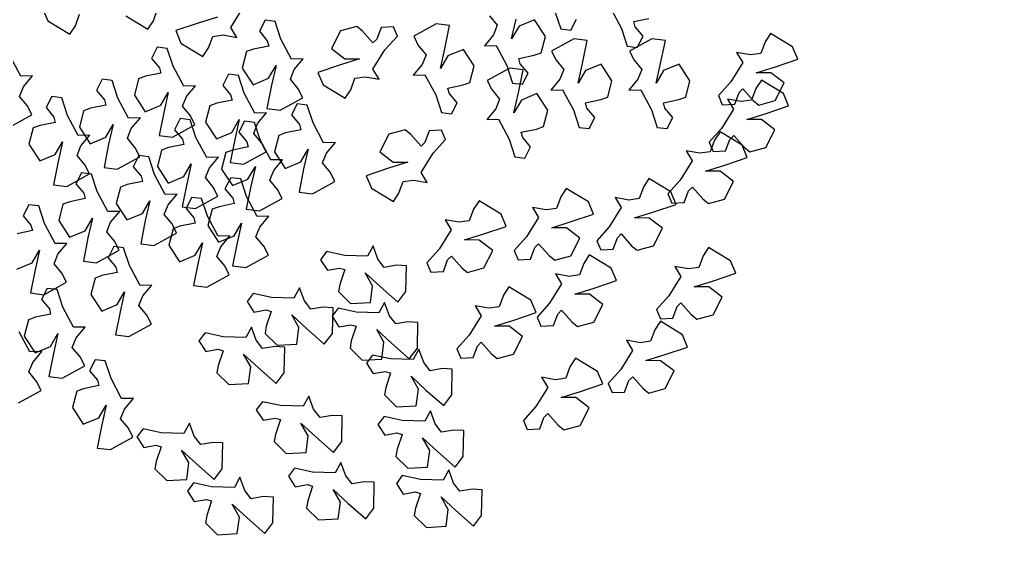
# Model space of a CAD drawing. Header units: inches. Extents: x 99023 to 109265, y 17199 to 18675.
# Drawn here: x 103462.65 to 103470.84, y 18109.16 to 18113.62 of the extents above; entities that cross this region are included whole.
import ezdxf

# ---------------------------------------------------------------- set-up
doc = ezdxf.new("R2010")
doc.units = ezdxf.units.IN
doc.layers.get('0').update_dxf_attribs({"color": 255})
doc.layers.add('HAT', color=8, linetype='Continuous')

# ---------------------------------------------------------------- blocks, each defined once
blk = doc.blocks.new('RTHTRHTRJ')
at = {"layer": 'HAT', "linetype": 'ByBlock'}
h = blk.add_hatch(dxfattribs=at)
h.set_pattern_fill('ANSI37', color=256, scale=15)
h.set_pattern_definition([(45, (-247990.6225, -54534.0869), (-1.325825215, 1.325825215), []), (135, (-247990.6225, -54534.0869), (-1.325825215, -1.325825215), [])])
h.paths.add_polyline_path([(103395.3441, 17979.4388), (103410.3441, 17979.4388), (103410.3441, 17988.4388), (103395.3441, 17988.4388)])
edge = h.paths.add_edge_path()
edge.add_arc((103590.3441, 18066.4388), 6, 0, 360)
edge = h.paths.add_edge_path()
edge.add_arc((103434.3441, 18066.4388), 6, 0, 360)
edge = h.paths.add_edge_path()
edge.add_arc((103590.3441, 18175.9388), 6, 0, 360)
edge = h.paths.add_edge_path()
edge.add_arc((103434.3441, 18175.9388), 6, 0, 360)
edge = h.paths.add_edge_path()
edge.add_arc((103962.3441, 17926.6054), 6, 0, 360)
edge = h.paths.add_edge_path()
edge.add_arc((103962.3441, 17769.4388), 6, 0, 360)
edge = h.paths.add_edge_path()
edge.add_arc((103737.559, 17769.4388), 6, 0, 360)
edge = h.paths.add_edge_path()
edge.add_arc((103879.8441, 17851.9388), 6, 0, 360)
edge = h.paths.add_edge_path()
edge.add_arc((103756.8826, 17851.9388), 6, 0, 360)
edge = h.paths.add_edge_path()
edge.add_arc((103657.8441, 17851.9388), 6, 0, 360)
h.paths.add_polyline_path([(103884.3441, 17979.4388), (103866.3441, 17979.4388), (103866.3441, 17988.4388), (103884.3441, 17988.4388)])
h.paths.add_polyline_path([(103743.3826, 17979.4388), (103761.3826, 17979.4388), (103761.3826, 17988.4388), (103743.3826, 17988.4388)])
h.paths.add_polyline_path([(103578.3441, 17979.4388), (103593.3441, 17979.4388), (103593.3441, 17988.4388), (103578.3441, 17988.4388)])
h.paths.add_polyline_path([(103395.3441, 17847.4388), (103410.3441, 17847.4388), (103410.3441, 17856.4388), (103395.3441, 17856.4388)])
h.paths.add_polyline_path([(103578.3441, 17862.4388), (103578.3441, 17847.4388), (103587.3441, 17847.4388), (103587.3441, 17862.4388)])
h.paths.add_polyline_path([(103875.3441, 18261.4388), (103875.3441, 18243.4388), (103884.3441, 18243.4388), (103884.3441, 18261.4388)])
h.paths.add_polyline_path([(103752.3826, 18261.4388), (103752.3826, 18243.4388), (103761.3826, 18243.4388), (103761.3826, 18261.4388)])
h.paths.add_polyline_path([(103578.3441, 18258.4388), (103578.3441, 18243.4388), (103587.3441, 18243.4388), (103587.3441, 18258.4388)])
h.paths.add_polyline_path([(103494.3441, 18258.4388), (103494.3441, 18243.4388), (103503.3441, 18243.4388), (103503.3441, 18258.4388)])
h.paths.add_polyline_path([(103311.3441, 18258.4388), (103311.3441, 18243.4388), (103320.3441, 18243.4388), (103320.3441, 18258.4388)])
h.paths.add_polyline_path([(103197.3441, 18171.4388), (103215.3441, 18171.4388), (103215.3441, 18180.4388), (103197.3441, 18180.4388)])
h.paths.add_polyline_path([(103206.3441, 18006.4388), (103206.3441, 17991.4388), (103215.3441, 17991.4388), (103215.3441, 18006.4388)])
h.paths.add_polyline_path([(103206.3441, 17862.4388), (103206.3441, 17847.4388), (103215.3441, 17847.4388), (103215.3441, 17862.4388)])
h.paths.add_polyline_path([(103020.3441, 17862.4388), (103020.3441, 17847.4388), (103029.3441, 17847.4388), (103029.3441, 17862.4388)])
h.paths.add_polyline_path([(103020.3441, 18006.4388), (103020.3441, 17991.4388), (103029.3441, 17991.4388), (103029.3441, 18006.4388)])
h.paths.add_polyline_path([(103020.3441, 18189.4388), (103020.3441, 18171.4388), (103029.3441, 18171.4388), (103029.3441, 18189.4388)])
h.paths.add_polyline_path([(103020.3441, 18414.4388), (103020.3441, 18399.4388), (103029.3441, 18399.4388), (103029.3441, 18414.4388)])
h.paths.add_polyline_path([(103311.3441, 18405.4388), (103326.3441, 18405.4388), (103326.3441, 18414.4388), (103311.3441, 18414.4388)])
h.paths.add_polyline_path([(103200.3441, 18405.4388), (103215.3441, 18405.4388), (103215.3441, 18414.4388), (103200.3441, 18414.4388)])
h.paths.add_polyline_path([(103488.3441, 18405.4388), (103503.3441, 18405.4388), (103503.3441, 18414.4388), (103488.3441, 18414.4388)])
h.paths.add_polyline_path([(103578.3441, 18405.4388), (103593.3441, 18405.4388), (103593.3441, 18414.4388), (103578.3441, 18414.4388)])
h.paths.add_polyline_path([(103869.3441, 18405.4388), (103884.3441, 18405.4388), (103884.3441, 18414.4388), (103869.3441, 18414.4388)])
h.paths.add_polyline_path([(103746.3826, 18405.4388), (103761.3826, 18405.4388), (103761.3826, 18414.4388), (103746.3826, 18414.4388)])
blk = doc.blocks.new('z_75')
at = {"color": 16, "linetype": 'Continuous'}
for p, q in [((-306.7, 64.4), (-301.1, 51.2)), ((-188.1, 51.2), (-183.6, 63.5)), ((-105.3, 44.2), (-92.5, 64.8)), ((301.5, 64.3), (313, 42.9)), ((-271.6, 45.9), (-267.1, 58.3)), ((-217.6, 56.4), (-194, 42.1)), ((-119.6, 55.2), (-140.3, 48.7)), ((171.5, 56.5), (179.9, 46.4)), ((195.3, 31.8), (200.1, 52.9)), ((219.9, 52.2), (203.2, 45.3)), ((231.4, 34.5), (219.9, 52.2)), ((241.7, 61.3), (247.9, 42.5)), ((258.5, 41.2), (264.6, 53.1)), ((326, 50.4), (342.3, 53.7)), ((-301.1, 51.2), (-277.5, 36.9)), ((-277.5, 36.9), (-271.6, 45.9)), ((-194, 42.1), (-188.1, 51.2)), ((-140.3, 48.7), (-164.2, 40.7)), ((-98.8, 33.5), (-105.3, 44.2)), ((-68.5, 51.9), (-74.6, 40)), ((-57.9, 50.5), (-68.5, 51.9)), ((-51.7, 31.7), (-57.9, 50.5)), ((29.7, 45.1), (12.2, 40.4)), ((35.7, 40.2), (29.7, 45.1)), ((55.5, 44.1), (50.9, 31.7)), ((68.8, 44.8), (55.5, 44.1)), ((73, 34.9), (68.8, 44.8)), ((114.6, 47.8), (90.5, 34.6)), ((128.9, 46.1), (114.6, 47.8)), ((123.9, 21.3), (128.9, 46.1)), ((179.9, 46.4), (175.8, 36.1)), ((203.2, 45.3), (195.3, 31.8)), ((247.9, 42.5), (258.5, 41.2)), ((313, 42.9), (319.1, 24.1)), ((327.4, 44.7), (326, 50.4)), ((335.9, 34.6), (327.4, 44.7)), ((-164.2, 40.7), (-158.6, 27.4)), ((-129.2, 22.2), (-124.6, 34.5)), ((-124.6, 34.5), (-113.6, 36.1)), ((-113.6, 36.1), (-98.8, 33.5)), ((-74.6, 40), (-66.2, 29.9)), ((-40.3, 10.3), (-51.7, 31.7)), ((12.2, 40.4), (2.6, 21.5)), ((46.8, 27.7), (35.7, 40.2)), ((50.9, 31.7), (46.8, 27.7)), ((59.7, 20.1), (73, 34.9)), ((90.5, 34.6), (95.4, 24.9)), ((175.8, 36.1), (166.1, 24.6)), ((226.8, 17), (231.4, 34.5)), ((262, 32), (237.9, 18.7)), ((276.3, 30.2), (262, 32)), ((345.5, 32), (321.4, 18.7)), ((329.8, 22.7), (335.9, 34.6)), ((359.8, 30.2), (345.5, 32)), ((472.4, 37.7), (466.5, 28.7)), ((496, 23.5), (472.4, 37.7)), ((-184, 22.9), (-190, 11)), ((-173.3, 21.6), (-184, 22.9)), ((-167.1, 2.8), (-173.3, 21.6)), ((-158.6, 27.4), (-135.1, 13.1)), ((-135.1, 13.1), (-129.2, 22.2)), ((-64.7, 24.2), (-81.1, 20.9)), ((-66.2, 29.9), (-64.7, 24.2)), ((2.6, 21.5), (16.9, 10.6)), ((95.4, 24.9), (103.8, 14.8)), ((119.2, 0.2), (123.9, 21.3)), ((166.1, 24.6), (178.7, 24.8)), ((178.7, 24.8), (190.1, 3.5)), ((271.3, 5.5), (276.3, 30.2)), ((319.1, 24.1), (329.8, 22.7)), ((354.8, 5.5), (359.8, 30.2)), ((466.5, 28.7), (461.9, 16.3)), ((501.5, 10.2), (496, 23.5)), ((-330.1, -8.1), (-341.6, 13.3)), ((-190, 11), (-181.6, 0.9)), ((-88.4, 18.2), (-93, 0.7)), ((-81.1, 20.9), (-88.4, 18.2)), ((-27.7, 10.6), (-40.3, 10.3)), ((-37.3, -0.9), (-27.7, 10.6)), ((32.6, 10.5), (12, 4)), ((16.9, 10.6), (32.6, 10.5)), ((46.9, -0.5), (59.7, 20.1)), ((103.8, 14.8), (99.6, 4.5)), ((127.1, 13.7), (119.2, 0.2)), ((143.7, 20.6), (127.1, 13.7)), ((155.3, 2.9), (143.7, 20.6)), ((203.1, 10.9), (219.5, 14.3)), ((204.6, 5.3), (203.1, 10.9)), ((219.5, 14.3), (226.8, 17)), ((237.9, 18.7), (242.8, 9.1)), ((321.4, 18.7), (326.3, 9.1)), ((450.9, 14.8), (436.1, 17.4)), ((436.1, 17.4), (442.6, 6.6)), ((461.9, 16.3), (450.9, 14.8)), ((-181.6, 0.9), (-180.2, -4.7)), ((-155.7, -18.6), (-167.1, 2.8)), ((-93, 0.7), (-81.4, -17.1)), ((-64.8, -10.1), (-56.9, 3.4)), ((-56.9, 3.4), (-61.7, -17.7)), ((12, 4), (-12, -4)), ((99.6, 4.5), (90, -7)), ((150.7, -14.6), (155.3, 2.9)), ((193.3, 0.5), (169.1, -12.8)), ((190.1, 3.5), (196.3, -15.4)), ((207.5, -1.3), (193.3, 0.5)), ((213, -4.8), (204.6, 5.3)), ((242.8, 9.1), (251.2, -1)), ((266.6, -15.6), (271.3, 5.5)), ((291.1, 4.8), (274.5, -2.1)), ((302.7, -12.9), (291.1, 4.8)), ((326.3, 9.1), (334.7, -1)), ((350, -15.6), (354.8, 5.5)), ((374.6, 4.8), (358, -2.1)), ((386.1, -12.9), (374.6, 4.8)), ((442.6, 6.6), (429.8, -13.9)), ((456.9, -4.3), (477.6, 2.1)), ((477.6, 2.1), (501.5, 10.2)), ((-317.6, -7.8), (-330.1, -8.1)), ((-327.2, -19.3), (-317.6, -7.8)), ((-196.5, -8), (-203.9, -10.8)), ((-180.2, -4.7), (-196.5, -8)), ((-107.8, -6), (-113.9, -17.9)), ((-97.2, -7.4), (-107.8, -6)), ((-91, -26.2), (-97.2, -7.4)), ((-81.4, -17.1), (-64.8, -10.1)), ((-41.5, -11.2), (-37.3, -0.9)), ((-12, -4), (-6.4, -17.3)), ((23.1, -22.5), (27.6, -10.2)), ((27.6, -10.2), (38.7, -8.6)), ((38.7, -8.6), (53.4, -11.2)), ((53.4, -11.2), (46.9, -0.5)), ((90, -7), (102.5, -6.7)), ((102.5, -6.7), (114, -28.1)), ((202.6, -26), (207.5, -1.3)), ((207, -16.7), (213, -4.8)), ((251.2, -1), (247, -11.3)), ((274.5, -2.1), (266.6, -15.6)), ((334.7, -1), (330.5, -11.3)), ((358, -2.1), (350, -15.6)), ((472.6, -4.4), (456.9, -4.3)), ((486.9, -15.3), (472.6, -4.4)), ((-331.4, -29.7), (-327.2, -19.3)), ((-242.9, -11.3), (-249, -23.2)), ((-232.3, -12.6), (-242.9, -11.3)), ((-226.1, -31.5), (-232.3, -12.6)), ((-203.9, -10.8), (-208.4, -28.3)), ((-143.2, -18.4), (-155.7, -18.6)), ((-152.8, -29.9), (-143.2, -18.4)), ((-113.9, -17.9), (-105.5, -28.1)), ((-61.7, -17.7), (-66.6, -42.5)), ((-33.1, -21.4), (-41.5, -11.2)), ((-6.4, -17.3), (17.2, -31.5)), ((127, -20.7), (143.3, -17.3)), ((128.4, -26.3), (127, -20.7)), ((143.3, -17.3), (150.7, -14.6)), ((169.1, -12.8), (174, -22.4)), ((196.3, -15.4), (207, -16.7)), ((247, -11.3), (237.4, -22.8)), ((298.1, -30.4), (302.7, -12.9)), ((330.5, -11.3), (320.9, -22.8)), ((381.6, -30.4), (386.1, -12.9)), ((429.8, -13.9), (416.6, -28.7)), ((462.6, -12.3), (456.7, -21.3)), ((486.1, -26.6), (462.6, -12.3)), ((477.3, -34.2), (486.9, -15.3)), ((-322.9, -39.8), (-331.4, -29.7)), ((-296.9, -29.7), (-303, -41.6)), ((-286.3, -31.1), (-296.9, -29.7)), ((-280.1, -49.9), (-286.3, -31.1)), ((-249, -23.2), (-240.6, -33.3)), ((-208.4, -28.3), (-196.9, -46)), ((-180.3, -39.1), (-172.3, -25.5)), ((-172.3, -25.5), (-177.1, -46.7)), ((-157, -40.2), (-152.8, -29.9)), ((-105.5, -28.1), (-104, -33.7)), ((-79.6, -47.6), (-91, -26.2)), ((-52.4, -44.3), (-28.2, -31)), ((-28.2, -31), (-33.1, -21.4)), ((17.2, -31.5), (23.1, -22.5)), ((114, -28.1), (120.1, -47)), ((136.9, -36.4), (128.4, -26.3)), ((174, -22.4), (182.4, -32.5)), ((197.8, -47.2), (202.6, -26)), ((222.3, -26.7), (205.7, -33.6)), ((233.9, -44.4), (222.3, -26.7)), ((237.4, -22.8), (249.9, -22.6)), ((249.9, -22.6), (261.4, -43.9)), ((290.8, -33.1), (298.1, -30.4)), ((320.9, -22.8), (333.4, -22.6)), ((333.4, -22.6), (344.9, -43.9)), ((374.2, -33.1), (381.6, -30.4)), ((416.6, -28.7), (420.8, -38.6)), ((434.1, -37.9), (438.7, -25.6)), ((438.7, -25.6), (442.8, -21.5)), ((442.8, -21.5), (453.9, -34)), ((456.7, -21.3), (452.1, -33.7)), ((491.7, -39.8), (486.1, -26.6)), ((-318.1, -49.4), (-322.9, -39.8)), ((-303, -41.6), (-294.6, -51.7)), ((-239.1, -38.9), (-255.5, -42.3)), ((-240.6, -33.3), (-239.1, -38.9)), ((-214.7, -52.9), (-226.1, -31.5)), ((-196.9, -46), (-180.3, -39.1)), ((-148.5, -50.3), (-157, -40.2)), ((-127.7, -39.8), (-132.3, -57.3)), ((-120.4, -37), (-127.7, -39.8)), ((-104, -33.7), (-120.4, -37)), ((-34.1, -37.6), (-40.2, -49.5)), ((-23.5, -39), (-34.1, -37.6)), ((-17.3, -57.8), (-23.5, -39)), ((130.8, -48.3), (136.9, -36.4)), ((182.4, -32.5), (178.3, -42.9)), ((205.7, -33.6), (197.8, -47.2)), ((274.4, -36.5), (290.8, -33.1)), ((275.8, -42.1), (274.4, -36.5)), ((357.9, -36.5), (374.2, -33.1)), ((359.3, -42.1), (357.9, -36.5)), ((420.8, -38.6), (434.1, -37.9)), ((441.1, -35.2), (426.3, -32.6)), ((426.3, -32.6), (432.8, -43.4)), ((452.1, -33.7), (441.1, -35.2)), ((453.9, -34), (459.9, -39)), ((459.9, -39), (477.3, -34.2)), ((467.8, -47.9), (491.7, -39.8)), ((-342.2, -62.7), (-318.1, -49.4)), ((-294.6, -51.7), (-293.1, -57.4)), ((-268.7, -71.3), (-280.1, -49.9)), ((-262.8, -45), (-267.4, -62.5)), ((-255.5, -42.3), (-262.8, -45)), ((-177.1, -46.7), (-182.1, -71.4)), ((-143.7, -59.9), (-148.5, -50.3)), ((-67, -47.3), (-79.6, -47.6)), ((-76.6, -58.8), (-67, -47.3)), ((-66.6, -42.5), (-52.4, -44.3)), ((-40.2, -49.5), (-31.8, -59.6)), ((120.1, -47), (130.8, -48.3)), ((178.3, -42.9), (168.6, -54.3)), ((229.3, -61.9), (233.9, -44.4)), ((261.4, -43.9), (267.5, -62.8)), ((284.3, -52.2), (275.8, -42.1)), ((278.2, -64.1), (284.3, -52.2)), ((344.9, -43.9), (351, -62.8)), ((367.8, -52.2), (359.3, -42.1)), ((361.7, -64.1), (367.8, -52.2)), ((432.8, -43.4), (420, -64)), ((447.1, -54.3), (467.8, -47.9)), ((-309.5, -60.7), (-316.8, -63.4)), ((-293.1, -57.4), (-309.5, -60.7)), ((-267.4, -62.5), (-255.8, -80.2)), ((-239.2, -73.3), (-231.3, -59.8)), ((-231.3, -59.8), (-236.1, -80.9)), ((-202.1, -52.6), (-214.7, -52.9)), ((-211.8, -64.1), (-202.1, -52.6)), ((-167.8, -73.2), (-143.7, -59.9)), ((-159.4, -53.4), (-165.5, -65.3)), ((-148.7, -54.7), (-159.4, -53.4)), ((-142.6, -73.6), (-148.7, -54.7)), ((-132.3, -57.3), (-120.7, -75)), ((-104.1, -68.1), (-96.2, -54.5)), ((-96.2, -54.5), (-100.9, -75.6)), ((-90.6, -56.1), (-96.7, -68)), ((-80, -57.4), (-90.6, -56.1)), ((-80.8, -69.2), (-76.6, -58.8)), ((-73.8, -76.2), (-80, -57.4)), ((-31.8, -59.6), (-30.3, -65.3)), ((-5.9, -79.2), (-17.3, -57.8)), ((168.6, -54.3), (181.2, -54.1)), ((181.2, -54.1), (192.6, -75.5)), ((222, -64.7), (229.3, -61.9)), ((462.8, -54.4), (447.1, -54.3)), ((477.1, -65.3), (462.8, -54.4)), ((-316.8, -63.4), (-321.4, -80.9)), ((-256.1, -71), (-268.7, -71.3)), ((-265.8, -82.5), (-256.1, -71)), ((-215.9, -74.4), (-211.8, -64.1)), ((-182.1, -71.4), (-167.8, -73.2)), ((-165.5, -65.3), (-157, -75.4)), ((-120.7, -75), (-104.1, -68.1)), ((-96.7, -68), (-88.3, -78.1)), ((-72.4, -79.3), (-80.8, -69.2)), ((-54, -71.4), (-58.6, -88.8)), ((-46.7, -68.6), (-54, -71.4)), ((-30.3, -65.3), (-46.7, -68.6)), ((63.8, -70.2), (54.2, -89)), ((81.2, -65.4), (63.8, -70.2)), ((87.3, -70.4), (81.2, -65.4)), ((98.4, -82.9), (87.3, -70.4)), ((107, -66.4), (102.5, -78.8)), ((120.4, -65.7), (107, -66.4)), ((124.6, -75.6), (120.4, -65.7)), ((205.6, -68), (222, -64.7)), ((207.1, -73.6), (205.6, -68)), ((267.5, -62.8), (278.2, -64.1)), ((351, -62.8), (361.7, -64.1)), ((420, -64), (406.8, -78.7)), ((418.4, -67.5), (412.5, -76.6)), ((441.9, -81.8), (418.4, -67.5)), ((428.8, -75.6), (433, -71.5)), ((433, -71.5), (444.1, -84)), ((467.5, -84.2), (477.1, -65.3)), ((-321.4, -80.9), (-309.8, -98.7)), ((-293.2, -91.7), (-285.3, -78.2)), ((-285.3, -78.2), (-290.1, -99.3)), ((-269.9, -92.8), (-265.8, -82.5)), ((-255.8, -80.2), (-239.2, -73.3)), ((-236.1, -80.9), (-241, -105.7)), ((-207.5, -84.5), (-215.9, -74.4)), ((-155.6, -81), (-171.9, -84.4)), ((-157, -75.4), (-155.6, -81)), ((-131.1, -95), (-142.6, -73.6)), ((-100.9, -75.6), (-105.9, -100.4)), ((-88.3, -78.1), (-86.8, -83.7)), ((-62.4, -97.6), (-73.8, -76.2)), ((-67.5, -88.9), (-72.4, -79.3)), ((6.7, -78.9), (-5.9, -79.2)), ((-3, -90.4), (6.7, -78.9)), ((102.5, -78.8), (98.4, -82.9)), ((111.3, -90.4), (124.6, -75.6)), ((192.6, -75.5), (198.8, -94.3)), ((215.5, -83.7), (207.1, -73.6)), ((406.8, -78.7), (411, -88.6)), ((412.5, -76.6), (407.9, -88.9)), ((424.3, -87.9), (428.8, -75.6)), ((447.5, -95.1), (441.9, -81.8)), ((-309.8, -98.7), (-293.2, -91.7)), ((-261.5, -103), (-269.9, -92.8)), ((-203.6, -92.9), (-209.7, -104.8)), ((-202.6, -94.2), (-207.5, -84.5)), ((-193, -94.2), (-203.6, -92.9)), ((-179.3, -87.1), (-183.8, -104.6)), ((-171.9, -84.4), (-179.3, -87.1)), ((-110.5, -89.8), (-115.1, -107.3)), ((-103.2, -87), (-110.5, -89.8)), ((-86.8, -83.7), (-103.2, -87)), ((-91.7, -102.2), (-67.5, -88.9)), ((-58.6, -88.8), (-47, -106.6)), ((-30.4, -99.6), (-22.5, -86.1)), ((-22.5, -86.1), (-27.3, -107.2)), ((-7.1, -100.8), (-3, -90.4)), ((54.2, -89), (68.5, -100)), ((98.5, -111), (111.3, -90.4)), ((209.4, -95.7), (215.5, -83.7)), ((396.9, -90.5), (382.1, -87.9)), ((382.1, -87.9), (388.6, -98.6)), ((407.9, -88.9), (396.9, -90.5)), ((411, -88.6), (424.3, -87.9)), ((444.1, -84), (450.1, -89)), ((450.1, -89), (467.5, -84.2)), ((-290.1, -99.3), (-295, -124.1)), ((-256.6, -112.6), (-261.5, -103)), ((-226.8, -107.4), (-202.6, -94.2)), ((-186.8, -113.1), (-193, -94.2)), ((-155.7, -115.4), (-147.7, -101.9)), ((-147.7, -101.9), (-152.5, -123)), ((-118.6, -94.7), (-131.1, -95)), ((-128.2, -106.2), (-118.6, -94.7)), ((-105.9, -100.4), (-91.7, -102.2)), ((-49.8, -97.4), (-62.4, -97.6)), ((-59.4, -108.9), (-49.8, -97.4)), ((-47, -106.6), (-30.4, -99.6)), ((1.3, -110.9), (-7.1, -100.8)), ((84.2, -100.1), (63.5, -106.5)), ((68.5, -100), (84.2, -100.1)), ((198.8, -94.3), (209.4, -95.7)), ((388.6, -98.6), (375.8, -119.2)), ((402.9, -109.6), (423.6, -103.1)), ((423.6, -103.1), (447.5, -95.1)), ((-280.8, -125.9), (-256.6, -112.6)), ((-265, -111.3), (-271.1, -123.2)), ((-254.4, -112.7), (-265, -111.3)), ((-248.2, -131.5), (-254.4, -112.7)), ((-241, -105.7), (-226.8, -107.4)), ((-209.7, -104.8), (-201.3, -114.9)), ((-175.4, -134.4), (-186.8, -113.1)), ((-183.8, -104.6), (-172.3, -122.3)), ((-132.4, -116.5), (-128.2, -106.2)), ((-115.1, -107.3), (-103.5, -125)), ((-86.9, -118.1), (-79, -104.5)), ((-79, -104.5), (-83.7, -125.7)), ((-63.6, -119.2), (-59.4, -108.9)), ((-27.3, -107.2), (-32.2, -132)), ((6.2, -120.5), (1.3, -110.9)), ((63.5, -106.5), (39.6, -114.6)), ((39.6, -114.6), (45.2, -127.8)), ((105, -121.7), (98.5, -111)), ((418.6, -109.7), (402.9, -109.6)), ((432.9, -120.6), (418.6, -109.7)), ((-295, -124.1), (-280.8, -125.9)), ((-271.1, -123.2), (-262.7, -133.3)), ((-216.2, -123.9), (-223.5, -126.6)), ((-199.8, -120.5), (-216.2, -123.9)), ((-201.3, -114.9), (-199.8, -120.5)), ((-172.3, -122.3), (-155.7, -115.4)), ((-152.5, -123), (-157.5, -147.8)), ((-124, -126.6), (-132.4, -116.5)), ((-105.4, -116.6), (-111.5, -128.5)), ((-94.7, -117.9), (-105.4, -116.6)), ((-103.5, -125), (-86.9, -118.1)), ((-88.6, -136.8), (-94.7, -117.9)), ((-55.2, -129.3), (-63.6, -119.2)), ((-18, -133.8), (6.2, -120.5)), ((74.7, -133.1), (79.2, -120.7)), ((79.2, -120.7), (90.2, -119.1)), ((90.2, -119.1), (105, -121.7)), ((342.2, -117.6), (336.3, -126.6)), ((365.8, -131.8), (342.2, -117.6)), ((375.8, -119.2), (362.6, -134)), ((423.3, -139.5), (432.9, -120.6)), ((-262.7, -133.3), (-261.2, -139)), ((-236.8, -152.9), (-248.2, -131.5)), ((-223.5, -126.6), (-228.1, -144.1)), ((-162.8, -134.2), (-175.4, -134.4)), ((-172.5, -145.7), (-162.8, -134.2)), ((-119.1, -136.3), (-124, -126.6)), ((-111.5, -128.5), (-103, -138.6)), ((-83.7, -125.7), (-88.7, -150.4)), ((-50.3, -138.9), (-55.2, -129.3)), ((-32.2, -132), (-18, -133.8)), ((45.2, -127.8), (68.8, -142.1)), ((68.8, -142.1), (74.7, -133.1)), ((253.8, -128.1), (247.9, -137.1)), ((277.4, -142.3), (253.8, -128.1)), ((336.3, -126.6), (331.8, -138.9)), ((362.6, -134), (366.8, -143.9)), ((371.4, -145.1), (365.8, -131.8)), ((380.1, -143.2), (384.6, -130.8)), ((384.6, -130.8), (388.8, -126.8)), ((388.8, -126.8), (399.9, -139.3)), ((-321.5, -145.5), (-327.6, -157.4)), ((-310.9, -146.8), (-321.5, -145.5)), ((-284.9, -145), (-289.5, -162.5)), ((-277.6, -142.3), (-284.9, -145)), ((-261.2, -139), (-277.6, -142.3)), ((-228.1, -144.1), (-216.5, -161.8)), ((-199.9, -154.9), (-192, -141.4)), ((-192, -141.4), (-196.8, -162.5)), ((-176.6, -156), (-172.5, -145.7)), ((-147.2, -137.6), (-153.2, -149.5)), ((-136.5, -138.9), (-147.2, -137.6)), ((-143.2, -149.5), (-119.1, -136.3)), ((-130.3, -157.8), (-136.5, -138.9)), ((-101.6, -144.2), (-117.9, -147.6)), ((-103, -138.6), (-101.6, -144.2)), ((-77.1, -158.1), (-88.6, -136.8)), ((-74.5, -152.2), (-50.3, -138.9)), ((160.5, -141.2), (154.6, -150.3)), ((184, -155.5), (160.5, -141.2)), ((247.9, -137.1), (243.4, -149.5)), ((283, -155.6), (277.4, -142.3)), ((320.7, -140.5), (306, -137.9)), ((306, -137.9), (312.5, -148.6)), ((331.8, -138.9), (320.7, -140.5)), ((347.4, -153.1), (371.4, -145.1)), ((366.8, -143.9), (380.1, -143.2)), ((399.9, -139.3), (405.9, -144.2)), ((405.9, -144.2), (423.3, -139.5)), ((-304.7, -165.7), (-310.9, -146.8)), ((-224.2, -152.6), (-236.8, -152.9)), ((-233.9, -164.1), (-224.2, -152.6)), ((-216.5, -161.8), (-199.9, -154.9)), ((-168.2, -166.1), (-176.6, -156)), ((-157.5, -147.8), (-143.2, -149.5)), ((-153.2, -149.5), (-144.8, -159.6)), ((-125.3, -150.3), (-129.8, -167.8)), ((-117.9, -147.6), (-125.3, -150.3)), ((-88.7, -150.4), (-74.5, -152.2)), ((154.6, -150.3), (150, -162.6)), ((189.6, -168.8), (184, -155.5)), ((232.4, -151), (217.6, -148.4)), ((217.6, -148.4), (224.1, -159.2)), ((243.4, -149.5), (232.4, -151)), ((259.1, -163.6), (283, -155.6)), ((312.5, -148.6), (299.7, -169.2)), ((326.8, -159.6), (347.4, -153.1)), ((-327.6, -157.4), (-319.2, -167.5)), ((-293.3, -187.1), (-304.7, -165.7)), ((-289.5, -162.5), (-277.9, -180.3)), ((-261.3, -173.3), (-253.4, -159.8)), ((-253.4, -159.8), (-258.2, -180.9)), ((-238, -174.4), (-233.9, -164.1)), ((-196.8, -162.5), (-201.7, -187.2)), ((-163.3, -175.8), (-168.2, -166.1)), ((-143.3, -165.2), (-159.7, -168.6)), ((-144.8, -159.6), (-143.3, -165.2)), ((-118.9, -179.1), (-130.3, -157.8)), ((-101.7, -178.6), (-93.7, -165.1)), ((-93.7, -165.1), (-98.5, -186.2)), ((-64.6, -157.9), (-77.1, -158.1)), ((-74.2, -169.4), (-64.6, -157.9)), ((139, -164.2), (124.2, -161.6)), ((124.2, -161.6), (130.7, -172.3)), ((150, -162.6), (139, -164.2)), ((224.1, -159.2), (211.3, -179.7)), ((238.4, -170.1), (259.1, -163.6)), ((342.5, -159.7), (326.8, -159.6)), ((356.8, -170.6), (342.5, -159.7)), ((-317.7, -173.1), (-334.1, -176.5)), ((-319.2, -167.5), (-317.7, -173.1)), ((-277.9, -180.3), (-261.3, -173.3)), ((-229.6, -184.5), (-238, -174.4)), ((-187.5, -189), (-163.3, -175.8)), ((-167, -171.3), (-171.6, -188.8)), ((-159.7, -168.6), (-167, -171.3)), ((-129.8, -167.8), (-118.3, -185.5)), ((-78.4, -179.7), (-74.2, -169.4)), ((130.7, -172.3), (117.9, -192.9)), ((145, -183.2), (165.7, -176.8)), ((165.7, -176.8), (189.6, -168.8)), ((254.1, -170.2), (238.4, -170.1)), ((268.4, -181.1), (254.1, -170.2)), ((299.7, -169.2), (286.4, -184)), ((308.5, -180.8), (312.6, -176.8)), ((312.6, -176.8), (323.7, -189.3)), ((347.2, -189.5), (356.8, -170.6)), ((-280.7, -186.8), (-293.3, -187.1)), ((-290.3, -198.3), (-280.7, -186.8)), ((-258.2, -180.9), (-263.1, -205.7)), ((-224.7, -194.2), (-229.6, -184.5)), ((-201.7, -187.2), (-187.5, -189)), ((-143.5, -199.6), (-135.5, -186.1)), ((-135.5, -186.1), (-140.3, -207.2)), ((-106.3, -178.9), (-118.9, -179.1)), ((-118.3, -185.5), (-101.7, -178.6)), ((-116, -190.4), (-106.3, -178.9)), ((-98.5, -186.2), (-103.5, -210.9)), ((-70, -189.8), (-78.4, -179.7)), ((160.7, -183.3), (145, -183.2)), ((175, -194.3), (160.7, -183.3)), ((211.3, -179.7), (198, -194.5)), ((220.1, -191.4), (224.2, -187.3)), ((224.2, -187.3), (235.3, -199.8)), ((258.8, -200), (268.4, -181.1)), ((286.4, -184), (290.6, -193.9)), ((304, -193.2), (308.5, -180.8)), ((-317.8, -207.5), (-309.9, -194)), ((-309.9, -194), (-314.6, -215.1)), ((-294.5, -208.6), (-290.3, -198.3)), ((-248.9, -207.5), (-224.7, -194.2)), ((-230.6, -190.3), (-236.7, -202.2)), ((-220, -191.6), (-230.6, -190.3)), ((-213.8, -210.4), (-220, -191.6)), ((-171.6, -188.8), (-160.1, -206.5)), ((-120.2, -200.7), (-116, -190.4)), ((-65.1, -199.4), (-70, -189.8)), ((-2.7, -195.7), (-9.2, -204.3)), ((16.7, -199.8), (-2.7, -195.7)), ((47, -189.6), (40.9, -200.6)), ((52.1, -203.7), (47, -189.6)), ((117.9, -192.9), (104.7, -207.7)), ((165.4, -213.1), (175, -194.3)), ((198, -194.5), (202.2, -204.4)), ((215.6, -203.7), (220.1, -191.4)), ((290.6, -193.9), (304, -193.2)), ((323.7, -189.3), (329.7, -194.2)), ((329.7, -194.2), (347.2, -189.5)), ((406.1, -191.2), (400.2, -200.3)), ((429.7, -205.5), (406.1, -191.2)), ((-334.4, -214.5), (-317.8, -207.5)), ((-286.1, -218.7), (-294.5, -208.6)), ((-263.1, -205.7), (-248.9, -207.5)), ((-236.7, -202.2), (-228.3, -212.3)), ((-160.1, -206.5), (-143.5, -199.6)), ((-140.3, -207.2), (-145.3, -231.9)), ((-111.7, -210.8), (-120.2, -200.7)), ((-89.2, -212.7), (-65.1, -199.4)), ((-9.2, -204.3), (-1.9, -215.5)), ((40.9, -200.6), (16.7, -199.8)), ((59, -212.5), (52.1, -203.7)), ((104.7, -207.7), (108.9, -217.6)), ((122.2, -216.9), (126.8, -204.5)), ((126.8, -204.5), (130.9, -200.4)), ((130.9, -200.4), (142, -212.9)), ((202.2, -204.4), (215.6, -203.7)), ((235.3, -199.8), (241.4, -204.8)), ((241.4, -204.8), (258.8, -200)), ((272.4, -208.2), (267.9, -220.5)), ((278.3, -199.2), (272.4, -208.2)), ((301.9, -213.4), (278.3, -199.2)), ((400.2, -200.3), (395.6, -212.6)), ((435.2, -218.8), (429.7, -205.5)), ((-314.6, -215.1), (-319.6, -239.9)), ((-281.2, -228.4), (-286.1, -218.7)), ((-226.8, -217.9), (-243.2, -221.2)), ((-228.3, -212.3), (-226.8, -217.9)), ((-202.4, -231.8), (-213.8, -210.4)), ((-106.9, -220.4), (-111.7, -210.8)), ((-103.5, -210.9), (-89.2, -212.7)), ((-1.9, -215.5), (11, -213.3)), ((11, -213.3), (16.6, -214.8)), ((16.6, -214.8), (11.4, -230.7)), ((46.4, -232.1), (38.6, -218.4)), ((38.6, -218.4), (54.5, -233.1)), ((71.9, -210.2), (59, -212.5)), ((82.7, -210.8), (71.9, -210.2)), ((82.1, -238.4), (82.7, -210.8)), ((108.9, -217.6), (122.2, -216.9)), ((142, -212.9), (148, -217.9)), ((148, -217.9), (165.4, -213.1)), ((307.5, -226.7), (301.9, -213.4)), ((384.6, -214.2), (369.8, -211.6)), ((369.8, -211.6), (376.3, -222.3)), ((395.6, -212.6), (384.6, -214.2)), ((411.3, -226.8), (435.2, -218.8)), ((-305.4, -241.7), (-281.2, -228.4)), ((-250.5, -224), (-255.1, -241.5)), ((-243.2, -221.2), (-250.5, -224)), ((-131, -233.7), (-106.9, -220.4)), ((256.9, -222.1), (242.1, -219.5)), ((242.1, -219.5), (248.6, -230.2)), ((267.9, -220.5), (256.9, -222.1)), ((283.6, -234.7), (307.5, -226.7)), ((376.3, -222.3), (363.5, -242.9)), ((390.6, -233.3), (411.3, -226.8)), ((-319.6, -239.9), (-305.4, -241.7)), ((-301.9, -235), (-308, -246.9)), ((-291.2, -236.3), (-301.9, -235)), ((-285.1, -255.1), (-291.2, -236.3)), ((-226.9, -252.3), (-219, -238.7)), ((-219, -238.7), (-223.8, -259.9)), ((-189.8, -231.6), (-202.4, -231.8)), ((-199.5, -243.1), (-189.8, -231.6)), ((-145.3, -231.9), (-131, -233.7)), ((-31.7, -234.3), (-37.7, -245.4)), ((-26.5, -248.4), (-31.7, -234.3)), ((11.4, -230.7), (10.1, -238.4)), ((10.1, -238.4), (22.9, -251.1)), ((44.1, -249.9), (46.4, -232.1)), ((54.5, -233.1), (73.5, -249.8)), ((73.5, -249.8), (82.1, -238.4)), ((192.4, -233.3), (186.5, -242.4)), ((216, -247.6), (192.4, -233.3)), ((248.6, -230.2), (235.8, -250.8)), ((262.9, -241.2), (283.6, -234.7)), ((406.3, -233.4), (390.6, -233.3)), ((420.6, -244.3), (406.3, -233.4)), ((-308, -246.9), (-299.5, -257)), ((-255.1, -241.5), (-243.5, -259.2)), ((-203.6, -253.4), (-199.5, -243.1)), ((-81.3, -240.5), (-87.8, -249)), ((-87.8, -249), (-80.6, -260.3)), ((-61.9, -244.6), (-81.3, -240.5)), ((-37.7, -245.4), (-61.9, -244.6)), ((-19.7, -257.2), (-26.5, -248.4)), ((22.9, -251.1), (44.1, -249.9)), ((59.3, -250.1), (53.2, -261.1)), ((64.4, -264.2), (59.3, -250.1)), ((186.5, -242.4), (181.9, -254.7)), ((221.5, -260.9), (216, -247.6)), ((278.6, -241.3), (262.9, -241.2)), ((292.9, -252.2), (278.6, -241.3)), ((363.5, -242.9), (350.3, -257.7)), ((372.4, -254.5), (376.5, -250.4)), ((376.5, -250.4), (387.6, -263)), ((411.1, -263.2), (420.6, -244.3)), ((-299.5, -257), (-298.1, -262.6)), ((-273.6, -276.5), (-285.1, -255.1)), ((-243.5, -259.2), (-226.9, -252.3)), ((-223.8, -259.9), (-228.8, -284.6)), ((-195.2, -263.5), (-203.6, -253.4)), ((-80.6, -260.3), (-67.6, -258)), ((-67.6, -258), (-62, -259.6)), ((-62, -259.6), (-67.3, -275.4)), ((-6.7, -255), (-19.7, -257.2)), ((4.1, -255.6), (-6.7, -255)), ((9.6, -256.3), (3.1, -264.8)), ((3.5, -283.1), (4.1, -255.6)), ((29, -260.3), (9.6, -256.3)), ((53.2, -261.1), (29, -260.3)), ((170.9, -256.3), (156.1, -253.7)), ((156.1, -253.7), (162.6, -264.4)), ((181.9, -254.7), (170.9, -256.3)), ((197.6, -268.9), (221.5, -260.9)), ((235.8, -250.8), (222.6, -265.6)), ((244.6, -262.4), (248.8, -258.4)), ((248.8, -258.4), (259.8, -270.9)), ((283.3, -271.1), (292.9, -252.2)), ((350.3, -257.7), (354.5, -267.6)), ((367.8, -266.9), (372.4, -254.5)), ((-321.8, -268.7), (-326.4, -286.2)), ((-314.4, -265.9), (-321.8, -268.7)), ((-298.1, -262.6), (-314.4, -265.9)), ((-190.3, -273.1), (-195.2, -263.5)), ((-32.3, -276.8), (-40, -263.2)), ((-40, -263.2), (-24.1, -277.9)), ((3.1, -264.8), (10.4, -276)), ((71.3, -273), (64.4, -264.2)), ((84.2, -270.7), (71.3, -273)), ((95, -271.3), (84.2, -270.7)), ((94.4, -298.9), (95, -271.3)), ((162.6, -264.4), (149.8, -285)), ((176.9, -275.3), (197.6, -268.9)), ((222.6, -265.6), (226.7, -275.5)), ((240.1, -274.8), (244.6, -262.4)), ((259.8, -270.9), (265.9, -275.9)), ((265.9, -275.9), (283.3, -271.1)), ((354.5, -270.2), (348.6, -279.2)), ((354.5, -267.6), (367.8, -266.9)), ((378.1, -284.5), (354.5, -270.2)), ((387.6, -263), (393.6, -267.9)), ((393.6, -267.9), (411.1, -263.2)), ((-320.3, -302.8), (-331.7, -281.5)), ((-261.1, -276.3), (-273.6, -276.5)), ((-270.7, -287.8), (-261.1, -276.3)), ((-214.5, -286.4), (-190.3, -273.1)), ((-83.2, -276.4), (-89.3, -287.5)), ((-78.1, -290.5), (-83.2, -276.4)), ((-67.3, -275.4), (-68.6, -283.1)), ((-34.6, -294.7), (-32.3, -276.8)), ((-24.1, -277.9), (-5.2, -294.6)), ((10.4, -276), (23.3, -273.8)), ((23.3, -273.8), (28.9, -275.3)), ((28.9, -275.3), (23.6, -291.2)), ((58.6, -292.6), (50.9, -279)), ((50.9, -279), (66.8, -293.7)), ((192.6, -275.5), (176.9, -275.3)), ((206.9, -286.4), (192.6, -275.5)), ((226.7, -275.5), (240.1, -274.8)), ((348.6, -279.2), (344, -291.6)), ((-326.4, -286.2), (-314.8, -303.9)), ((-298.2, -297), (-290.3, -283.4)), ((-290.3, -283.4), (-295, -304.6)), ((-274.9, -298.1), (-270.7, -287.8)), ((-228.8, -284.6), (-214.5, -286.4)), ((-132.9, -282.6), (-139.4, -291.1)), ((-139.4, -291.1), (-132.1, -302.4)), ((-113.5, -286.7), (-132.9, -282.6)), ((-89.3, -287.5), (-113.5, -286.7)), ((-71.3, -299.3), (-78.1, -290.5)), ((-68.6, -283.1), (-55.7, -295.8)), ((-5.2, -294.6), (3.5, -283.1)), ((23.6, -291.2), (22.3, -298.9)), ((149.8, -285), (136.6, -299.8)), ((197.4, -305.3), (206.9, -286.4)), ((333, -293.1), (318.3, -290.5)), ((318.3, -290.5), (324.7, -301.3)), ((344, -291.6), (333, -293.1)), ((383.7, -297.7), (378.1, -284.5)), ((-307.7, -302.6), (-320.3, -302.8)), ((-317.3, -314.1), (-307.7, -302.6)), ((-314.8, -303.9), (-298.2, -297)), ((-266.5, -308.2), (-274.9, -298.1)), ((-132.1, -302.4), (-119.2, -300.1)), ((-119.2, -300.1), (-113.6, -301.7)), ((-113.6, -301.7), (-118.9, -317.5)), ((-58.3, -297.1), (-71.3, -299.3)), ((-47.5, -297.7), (-58.3, -297.1)), ((-55.7, -295.8), (-34.6, -294.7)), ((-48.1, -325.2), (-47.5, -297.7)), ((22.3, -298.9), (35.2, -311.6)), ((56.3, -310.5), (58.6, -292.6)), ((66.8, -293.7), (85.7, -310.4)), ((85.7, -310.4), (94.4, -298.9)), ((96.1, -300.1), (90, -311.1)), ((101.2, -314.2), (96.1, -300.1)), ((136.6, -299.8), (140.8, -309.7)), ((154.1, -309), (158.7, -296.6)), ((158.7, -296.6), (162.8, -292.5)), ((162.8, -292.5), (173.9, -305.1)), ((324.7, -301.3), (312, -321.9)), ((359.7, -305.8), (383.7, -297.7)), ((-295, -304.6), (-300, -329.3)), ((-261.6, -317.8), (-266.5, -308.2)), ((-250.3, -311.3), (-256.4, -323.2)), ((-239.7, -312.6), (-250.3, -311.3)), ((-233.5, -331.5), (-239.7, -312.6)), ((-83.9, -318.9), (-91.6, -305.3)), ((-91.6, -305.3), (-75.7, -320)), ((35.2, -311.6), (56.3, -310.5)), ((46.4, -306.3), (39.9, -314.8)), ((65.8, -310.3), (46.4, -306.3)), ((90, -311.1), (65.8, -310.3)), ((140.8, -309.7), (154.1, -309)), ((173.9, -305.1), (179.9, -310)), ((179.9, -310), (197.4, -305.3)), ((263.6, -309.7), (257.7, -318.7)), ((287.2, -324), (263.6, -309.7)), ((339.1, -312.2), (359.7, -305.8)), ((354.7, -312.3), (339.1, -312.2)), ((369.1, -323.2), (354.7, -312.3)), ((-321.5, -324.4), (-317.3, -314.1)), ((-285.7, -331.1), (-261.6, -317.8)), ((-256.4, -323.2), (-248, -333.3)), ((-118.9, -317.5), (-120.2, -325.2)), ((-86.2, -336.8), (-83.9, -318.9)), ((-75.7, -320), (-56.8, -336.7)), ((39.9, -314.8), (47.2, -326)), ((47.2, -326), (60.1, -323.8)), ((60.1, -323.8), (65.7, -325.3)), ((108.1, -323), (101.2, -314.2)), ((121, -320.7), (108.1, -323)), ((131.8, -321.3), (121, -320.7)), ((131.2, -348.9), (131.8, -321.3)), ((257.7, -318.7), (253.2, -331.1)), ((312, -321.9), (298.7, -336.6)), ((359.5, -342.1), (369.1, -323.2)), ((-313.1, -334.5), (-321.5, -324.4)), ((-300, -329.3), (-285.7, -331.1)), ((-248, -333.3), (-246.5, -338.9)), ((-222.1, -352.9), (-233.5, -331.5)), ((-120.2, -325.2), (-107.3, -337.9)), ((-56.8, -336.7), (-48.1, -325.2)), ((65.7, -325.3), (60.5, -341.2)), ((95.5, -342.6), (87.7, -329)), ((87.7, -329), (103.6, -343.7)), ((242.2, -332.6), (227.4, -330)), ((227.4, -330), (233.9, -340.8)), ((253.2, -331.1), (242.2, -332.6)), ((292.8, -337.2), (287.2, -324)), ((316.2, -345.8), (320.8, -333.5)), ((320.8, -333.5), (324.9, -329.4)), ((324.9, -329.4), (336, -341.9)), ((-332.4, -357.4), (-308.2, -344.1)), ((-308.2, -344.1), (-313.1, -334.5)), ((-262.9, -342.3), (-270.2, -345)), ((-246.5, -338.9), (-262.9, -342.3)), ((-107.3, -337.9), (-86.2, -336.8)), ((60.5, -341.2), (59.2, -348.9)), ((93.2, -360.5), (95.5, -342.6)), ((103.6, -343.7), (122.6, -360.4)), ((233.9, -340.8), (221.1, -361.4)), ((268.9, -345.3), (292.8, -337.2)), ((298.7, -336.6), (302.9, -346.5)), ((336, -341.9), (342, -346.9)), ((342, -346.9), (359.5, -342.1)), ((-270.2, -345), (-274.8, -362.5)), ((-209.5, -352.6), (-222.1, -352.9)), ((-219.1, -364.1), (-209.5, -352.6)), ((-21.8, -350.1), (-27.9, -361.1)), ((-16.7, -364.2), (-21.8, -350.1)), ((59.2, -348.9), (72, -361.6)), ((122.6, -360.4), (131.2, -348.9)), ((248.2, -351.7), (268.9, -345.3)), ((263.9, -351.8), (248.2, -351.7)), ((278.2, -362.7), (263.9, -351.8)), ((302.9, -346.5), (316.2, -345.8)), ((-274.8, -362.5), (-263.2, -380.2)), ((-246.6, -373.3), (-238.7, -359.8)), ((-238.7, -359.8), (-243.4, -380.9)), ((-223.3, -374.4), (-219.1, -364.1)), ((-71.5, -356.3), (-78, -364.8)), ((-78, -364.8), (-70.7, -376)), ((-52.1, -360.4), (-71.5, -356.3)), ((-27.9, -361.1), (-52.1, -360.4)), ((-9.8, -373), (-16.7, -364.2)), ((72, -361.6), (93.2, -360.5)), ((221.1, -361.4), (207.9, -376.1)), ((268.6, -381.6), (278.2, -362.7)), ((-263.2, -380.2), (-246.6, -373.3)), ((-214.9, -384.5), (-223.3, -374.4)), ((-70.7, -376), (-57.7, -373.8)), ((-57.7, -373.8), (-52.1, -375.3)), ((-52.1, -375.3), (-57.4, -391.2)), ((3.2, -370.8), (-9.8, -373)), ((13.9, -371.4), (3.2, -370.8)), ((13.4, -398.9), (13.9, -371.4)), ((58.7, -372), (52.2, -380.6)), ((78.1, -376.1), (58.7, -372)), ((108.4, -365.9), (102.3, -376.9)), ((113.5, -380), (108.4, -365.9)), ((225.4, -385.3), (229.9, -373)), ((229.9, -373), (234.1, -368.9)), ((234.1, -368.9), (245.1, -381.4)), ((-243.4, -380.9), (-248.4, -405.7)), ((-210, -394.2), (-214.9, -384.5)), ((-199.2, -385.2), (-205.7, -393.8)), ((-179.8, -389.3), (-199.2, -385.2)), ((-149.5, -379.1), (-155.6, -390.1)), ((-144.4, -393.2), (-149.5, -379.1)), ((-22.4, -392.6), (-30.2, -379)), ((-30.2, -379), (-14.3, -393.7)), ((52.2, -380.6), (59.5, -391.8)), ((102.3, -376.9), (78.1, -376.1)), ((120.4, -388.8), (113.5, -380)), ((207.9, -376.1), (212, -386)), ((212, -386), (225.4, -385.3)), ((245.1, -381.4), (251.2, -386.4)), ((251.2, -386.4), (268.6, -381.6)), ((-234.2, -407.4), (-210, -394.2)), ((-205.7, -393.8), (-198.4, -405)), ((-155.6, -390.1), (-179.8, -389.3)), ((-137.5, -401.9), (-144.4, -393.2)), ((-57.4, -391.2), (-58.7, -398.9)), ((-24.7, -410.5), (-22.4, -392.6)), ((-14.3, -393.7), (4.7, -410.4)), ((59.5, -391.8), (72.4, -389.6)), ((72.4, -389.6), (78, -391.1)), ((78, -391.1), (72.7, -407)), ((107.7, -408.4), (100, -394.8)), ((100, -394.8), (115.9, -409.4)), ((133.3, -386.5), (120.4, -388.8)), ((144.1, -387.1), (133.3, -386.5)), ((143.5, -414.7), (144.1, -387.1)), ((-248.4, -405.7), (-234.2, -407.4)), ((-198.4, -405), (-185.5, -402.7)), ((-185.5, -402.7), (-179.9, -404.3)), ((-179.9, -404.3), (-185.1, -420.1)), ((-124.6, -399.7), (-137.5, -401.9)), ((-113.8, -400.3), (-124.6, -399.7)), ((-114.4, -427.8), (-113.8, -400.3)), ((-58.7, -398.9), (-45.9, -411.6)), ((4.7, -410.4), (13.4, -398.9)), ((72.7, -407), (71.4, -414.7)), ((-150.1, -421.6), (-157.9, -407.9)), ((-157.9, -407.9), (-142, -422.6)), ((-45.9, -411.6), (-24.7, -410.5)), ((71.4, -414.7), (84.3, -427.4)), ((105.4, -426.2), (107.7, -408.4)), ((115.9, -409.4), (134.8, -426.1)), ((134.8, -426.1), (143.5, -414.7)), ((-185.1, -420.1), (-186.5, -427.8)), ((-186.5, -427.8), (-173.6, -440.6)), ((-152.5, -439.4), (-150.1, -421.6)), ((-142, -422.6), (-123.1, -439.3)), ((-123.1, -439.3), (-114.4, -427.8)), ((-37.1, -427.3), (-43.6, -435.9)), ((-17.7, -431.4), (-37.1, -427.3)), ((12.6, -421.2), (6.5, -432.2)), ((17.7, -435.3), (12.6, -421.2)), ((84.3, -427.4), (105.4, -426.2)), ((-95.5, -437), (-101.5, -448)), ((-90.3, -451.1), (-95.5, -437)), ((-43.6, -435.9), (-36.3, -447.1)), ((6.5, -432.2), (-17.7, -431.4)), ((24.6, -444), (17.7, -435.3)), ((78.3, -435.2), (71.9, -443.8)), ((97.8, -439.3), (78.3, -435.2)), ((128, -429.1), (122, -440.1)), ((133.2, -443.2), (128, -429.1)), ((-173.6, -440.6), (-152.5, -439.4)), ((-145.2, -443.1), (-151.7, -451.7)), ((-125.8, -447.2), (-145.2, -443.1)), ((-101.5, -448), (-125.8, -447.2)), ((-36.3, -447.1), (-23.3, -444.8)), ((-23.3, -444.8), (-17.7, -446.4)), ((-17.7, -446.4), (-23, -462.2)), ((37.6, -441.8), (24.6, -444)), ((48.3, -442.4), (37.6, -441.8)), ((47.8, -469.9), (48.3, -442.4)), ((71.9, -443.8), (79.1, -455)), ((122, -440.1), (97.8, -439.3)), ((140, -451.9), (133.2, -443.2)), ((-151.7, -451.7), (-144.4, -462.9)), ((-83.5, -459.9), (-90.3, -451.1)), ((-70.5, -457.6), (-83.5, -459.9)), ((-59.7, -458.2), (-70.5, -457.6)), ((-60.3, -485.8), (-59.7, -458.2)), ((12, -463.7), (4.2, -450)), ((4.2, -450), (20.1, -464.7)), ((79.1, -455), (92.1, -452.7)), ((92.1, -452.7), (97.7, -454.3)), ((97.7, -454.3), (92.4, -470.1)), ((127.4, -471.6), (119.7, -457.9)), ((119.7, -457.9), (135.6, -472.6)), ((153, -449.7), (140, -451.9)), ((163.8, -450.3), (153, -449.7)), ((163.2, -477.9), (163.8, -450.3)), ((-144.4, -462.9), (-131.4, -460.7)), ((-131.4, -460.7), (-125.8, -462.2)), ((-125.8, -462.2), (-131.1, -478)), ((-96.1, -479.5), (-103.8, -465.8)), ((-103.8, -465.8), (-87.9, -480.5)), ((-23, -462.2), (-24.3, -469.9)), ((-24.3, -469.9), (-11.5, -482.6)), ((9.7, -481.5), (12, -463.7)), ((20.1, -464.7), (39.1, -481.4)), ((39.1, -481.4), (47.8, -469.9)), ((-131.1, -478), (-132.4, -485.8)), ((-98.4, -497.3), (-96.1, -479.5)), ((92.4, -470.1), (91.1, -477.9)), ((91.1, -477.9), (104, -490.6)), ((125.1, -489.4), (127.4, -471.6)), ((135.6, -472.6), (154.5, -489.3)), ((154.5, -489.3), (163.2, -477.9)), ((-132.4, -485.8), (-119.5, -498.5)), ((-87.9, -480.5), (-69, -497.2)), ((-69, -497.2), (-60.3, -485.8)), ((-11.5, -482.6), (9.7, -481.5)), ((104, -490.6), (125.1, -489.4)), ((-119.5, -498.5), (-98.4, -497.3))]:
    blk.add_line(p, q, dxfattribs=at)
blk = doc.blocks.new('FEWFEWFEWF')
at = {"layer": 'HAT', "linetype": 'ByBlock'}
h = blk.add_hatch(dxfattribs=at)
h.set_pattern_fill('ANSI37', color=256, scale=15)
h.set_pattern_definition([(45, (-245054.2629, -54534.0869), (-1.325825215, 1.325825215), []), (135, (-245054.2629, -54534.0869), (-1.325825215, -1.325825215), [])])
h.paths.add_polyline_path([(106331.70369, 17979.43877), (106346.70369, 17979.43877), (106346.70369, 17988.43877), (106331.70369, 17988.43877)])
edge = h.paths.add_edge_path()
edge.add_arc((106526.70369, 18066.43877), 6, 0, 360)
edge = h.paths.add_edge_path()
edge.add_arc((106370.70369, 18066.43877), 6, 0, 360)
edge = h.paths.add_edge_path()
edge.add_arc((106526.70369, 18175.93877), 6, 0, 360)
edge = h.paths.add_edge_path()
edge.add_arc((106370.70369, 18175.93877), 6, 0, 360)
edge = h.paths.add_edge_path()
edge.add_arc((106898.70369, 17926.60544), 6, 0, 360)
edge = h.paths.add_edge_path()
edge.add_arc((106898.70369, 17769.43877), 6, 0, 360)
edge = h.paths.add_edge_path()
edge.add_arc((106673.91863, 17769.43877), 6, 0, 360)
edge = h.paths.add_edge_path()
edge.add_arc((106816.20369, 17851.93877), 6, 0, 360)
edge = h.paths.add_edge_path()
edge.add_arc((106693.24221, 17851.93877), 6, 0, 360)
edge = h.paths.add_edge_path()
edge.add_arc((106594.20369, 17851.93877), 6, 0, 360)
h.paths.add_polyline_path([(106820.70369, 17979.43877), (106802.70369, 17979.43877), (106802.70369, 17988.43877), (106820.70369, 17988.43877)])
h.paths.add_polyline_path([(106679.74221, 17979.43877), (106697.74221, 17979.43877), (106697.74221, 17988.43877), (106679.74221, 17988.43877)])
h.paths.add_polyline_path([(106514.70369, 17979.43877), (106529.70369, 17979.43877), (106529.70369, 17988.43877), (106514.70369, 17988.43877)])
h.paths.add_polyline_path([(106331.70369, 17847.43877), (106346.70369, 17847.43877), (106346.70369, 17856.43877), (106331.70369, 17856.43877)])
h.paths.add_polyline_path([(106514.70369, 17862.43877), (106514.70369, 17847.43877), (106523.70369, 17847.43877), (106523.70369, 17862.43877)])
h.paths.add_polyline_path([(106811.70369, 18261.43877), (106811.70369, 18243.43877), (106820.70369, 18243.43877), (106820.70369, 18261.43877)])
h.paths.add_polyline_path([(106688.74221, 18261.43877), (106688.74221, 18243.43877), (106697.74221, 18243.43877), (106697.74221, 18261.43877)])
h.paths.add_polyline_path([(106514.70369, 18258.43877), (106514.70369, 18243.43877), (106523.70369, 18243.43877), (106523.70369, 18258.43877)])
h.paths.add_polyline_path([(106430.70369, 18258.43877), (106430.70369, 18243.43877), (106439.70369, 18243.43877), (106439.70369, 18258.43877)])
h.paths.add_polyline_path([(106247.70369, 18258.43877), (106247.70369, 18243.43877), (106256.70369, 18243.43877), (106256.70369, 18258.43877)])
h.paths.add_polyline_path([(106133.70369, 18171.43877), (106151.70369, 18171.43877), (106151.70369, 18180.43877), (106133.70369, 18180.43877)])
h.paths.add_polyline_path([(106142.70369, 18006.43877), (106142.70369, 17991.43877), (106151.70369, 17991.43877), (106151.70369, 18006.43877)])
h.paths.add_polyline_path([(106142.70369, 17862.43877), (106142.70369, 17847.43877), (106151.70369, 17847.43877), (106151.70369, 17862.43877)])
h.paths.add_polyline_path([(105956.70369, 17862.43877), (105956.70369, 17847.43877), (105965.70369, 17847.43877), (105965.70369, 17862.43877)])
h.paths.add_polyline_path([(105956.70369, 18006.43877), (105956.70369, 17991.43877), (105965.70369, 17991.43877), (105965.70369, 18006.43877)])
h.paths.add_polyline_path([(105956.70369, 18189.43877), (105956.70369, 18171.43877), (105965.70369, 18171.43877), (105965.70369, 18189.43877)])
h.paths.add_polyline_path([(105956.70369, 18414.43877), (105956.70369, 18399.43877), (105965.70369, 18399.43877), (105965.70369, 18414.43877)])
h.paths.add_polyline_path([(106247.70369, 18405.43877), (106262.70369, 18405.43877), (106262.70369, 18414.43877), (106247.70369, 18414.43877)])
h.paths.add_polyline_path([(106136.70369, 18405.43877), (106151.70369, 18405.43877), (106151.70369, 18414.43877), (106136.70369, 18414.43877)])
h.paths.add_polyline_path([(106424.70369, 18405.43877), (106439.70369, 18405.43877), (106439.70369, 18414.43877), (106424.70369, 18414.43877)])
h.paths.add_polyline_path([(106514.70369, 18405.43877), (106529.70369, 18405.43877), (106529.70369, 18414.43877), (106514.70369, 18414.43877)])
h.paths.add_polyline_path([(106805.70369, 18405.43877), (106820.70369, 18405.43877), (106820.70369, 18414.43877), (106805.70369, 18414.43877)])
h.paths.add_polyline_path([(106682.74221, 18405.43877), (106697.74221, 18405.43877), (106697.74221, 18414.43877), (106682.74221, 18414.43877)])
at = {"xscale": 0.00783911347027785, "yscale": 0.00783911347027785, "zscale": 0.00783911347027785}
blk.add_blockref('z_75', (106401.60759, 18113.21244), dxfattribs=at)

msp = doc.modelspace()

# ---------------------------------------------------------------- block references
at = {"color": 18, "lineweight": -2, "true_color": 0x000000}
for name, p in [('FEWFEWFEWF', (-2936.3595857, 0)), ('RTHTRHTRJ', (0, 0))]:
    msp.add_blockref(name, p, dxfattribs=at)

doc.saveas('drawing.dxf')
